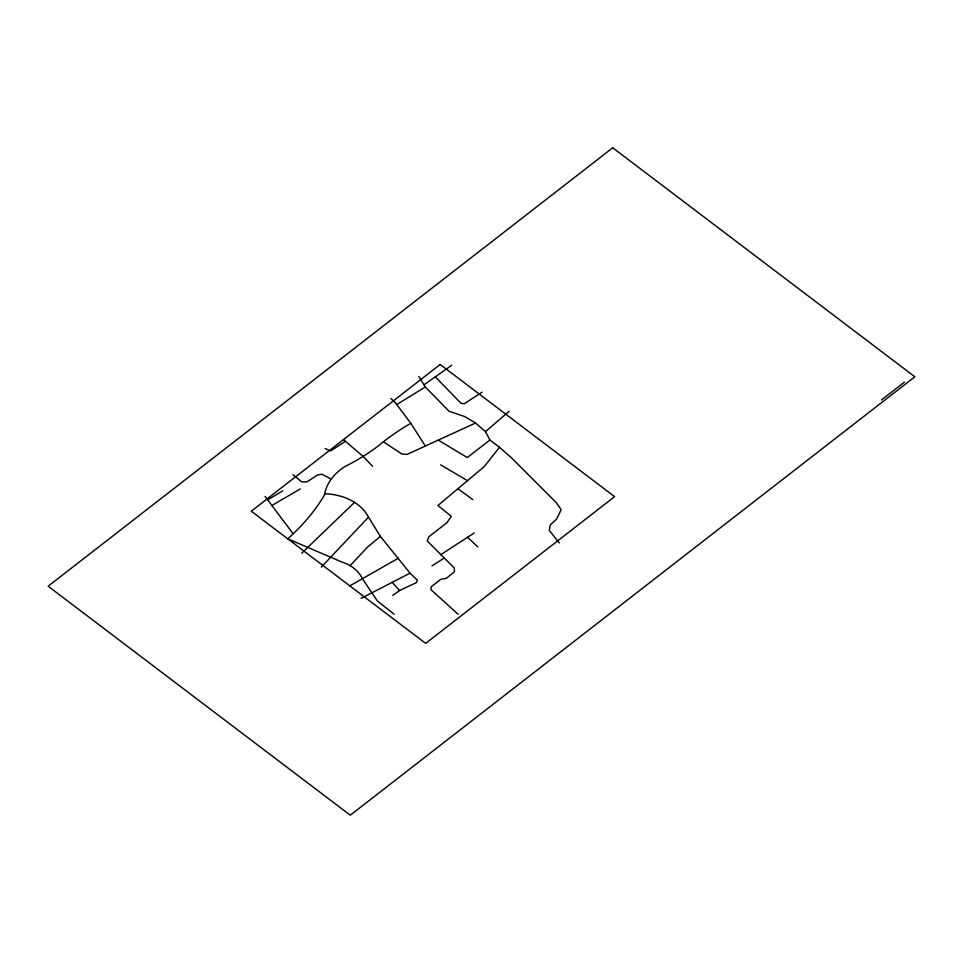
<?xml version="1.0" encoding="UTF-8"?>
<svg xmlns="http://www.w3.org/2000/svg" width="963" height="963" viewBox="0 0 963 963"><rect width="100%" height="100%" fill="white"/><g stroke="black" fill="none" stroke-linecap="round" stroke-linejoin="round"><path stroke-width="1.44" d="M418.821 376.437L425.309 386.97L449.047 411.273L464.804 416.594L475.541 423.022L485.521 431.617L489.89 440.031L499.484 447.289L484.365 466.453L437.912 505.515L451.286 516.349L446.88 522.777L428.704 536.885L427.247 540.965L454.295 568.026L454.476 571.781L446.363 578.33L440.801 579.305L431.292 586.744L430.87 589.609L458.195 614.334M350.135 565.69L367.433 547.165L380.397 536.403L368.516 517.155A54.807 41.421 -9.5 0 0 324.712 493.79M321.269 567.171L368.516 517.155M301.732 553.171L354.54 502.361M485.521 431.617L509.162 411.261M489.89 440.031L467.296 457.569L438.346 440.151M881.422 399.994L904.45 382.106M392.796 595.351L399.645 590.5L416.461 582.531L417.376 580.087L410.021 573.154L380.397 536.403M423.997 384.839L451.635 365.314M345.416 441.319L330.634 450.937L325.193 448.577M482.114 392.17L464.262 403.75L461.084 403.353L435.276 376.87M440.585 554.784L474.253 532.948M431.99 565.895L443.931 558.251M396.78 404.568L425.309 386.97M267.69 499.881L282.833 490.829M271.915 505.491L300.227 488.963M349.846 585.889L398.513 558.107M361.149 598.348L410.021 573.154M475.541 423.022L407.024 454.428L401.74 453.97L383.382 441.8M331.188 479.189L322.111 474.278L317.706 474.891L306.932 481.885L301.732 481.897L292.945 474.651M440.681 464.864L467.669 480.802M458.051 488.783L472.785 499.604M394.072 614.177L377.291 600.888L362.413 578.715A42.432 32.08 -9.5 0 0 341.672 561.935L287.696 538.786A207.177 156.596 -9.5 0 0 324.519 494.91A51.075 38.604 -9.5 0 1 345.368 466.309A184.667 139.575 -9.5 0 0 378.363 445.869A209.428 158.293 -9.5 0 1 410.816 423.311L395.516 402.883L390.846 398.465M343.442 439.634L363.099 456.378L372.5 466.248M499.484 447.289L510.992 457.377L556.373 502.77L561.152 509.644L556.686 518.973L550.174 525.04L549.307 530.432L559.31 542.976M467.573 537.27L477.877 546.96M392.182 582.35L399.645 590.5M265.09 496.427L293.173 533.779M410.816 423.311L425.357 446.074M612.721 147.796L48.15 586.214L350.279 815.204L914.85 376.786L612.721 147.796M440.211 364.483L251.295 511.197L425.682 643.368L614.599 496.655L440.211 364.483"/></g></svg>
